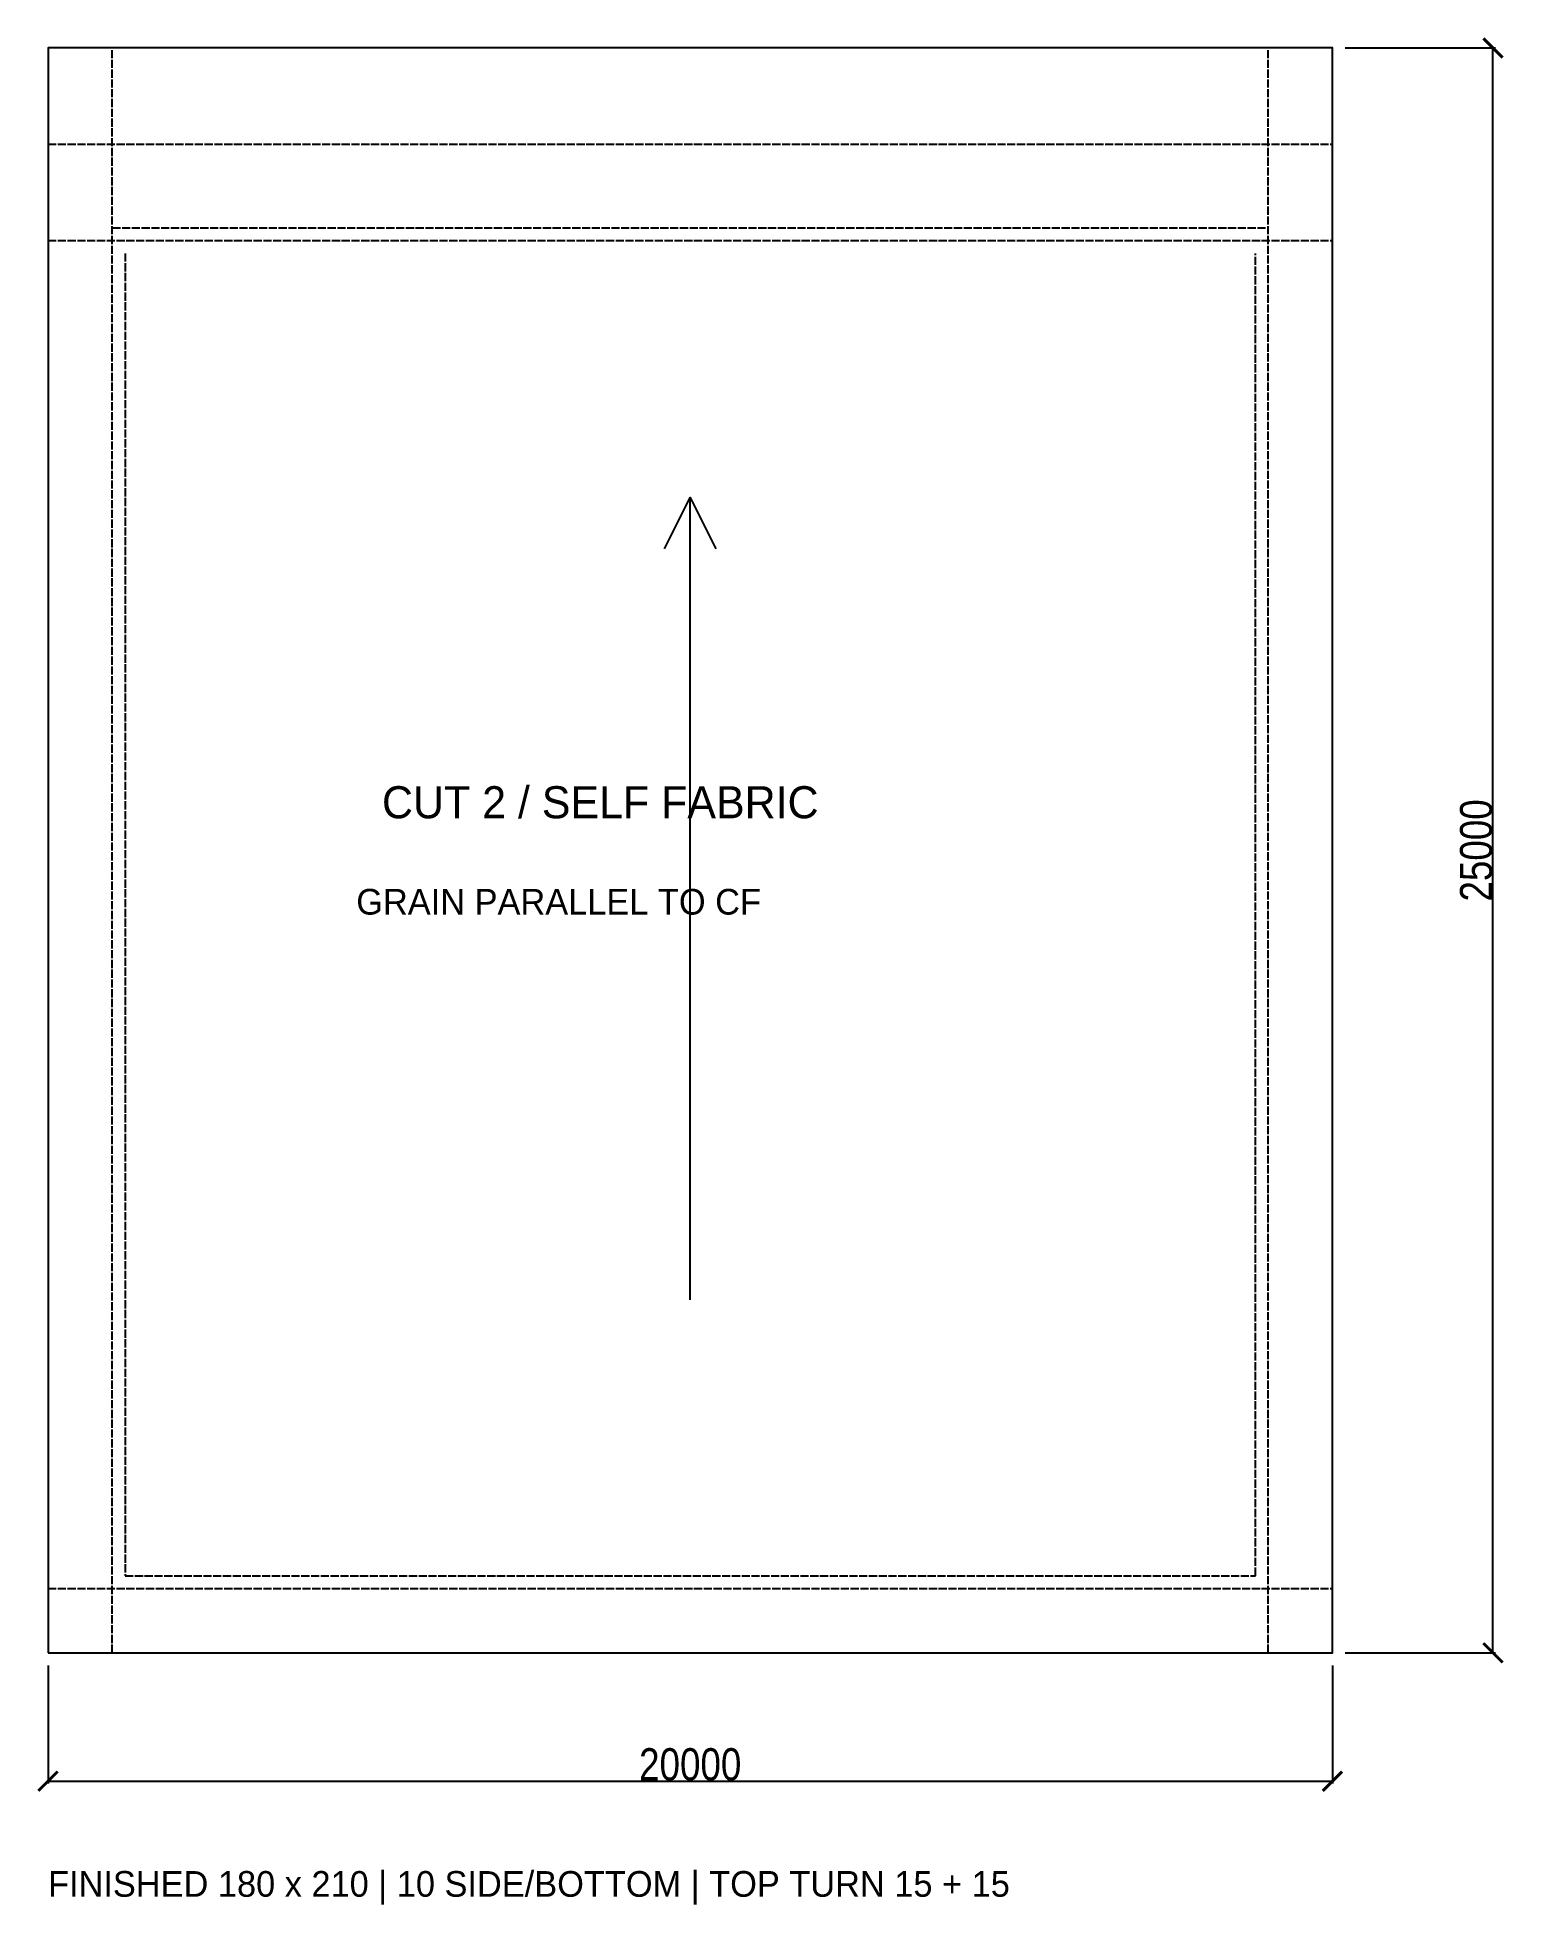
# Model space of a CAD drawing. Header units: millimetres. Extents: x -2 to 227, y -39 to 252.
import ezdxf

# ---------------------------------------------------------------- set-up
doc = ezdxf.new("R2010")
doc.units = ezdxf.units.MM
doc.linetypes.add('DASHED', pattern=[1.524, 1.27, -0.254])
for name, color, linetype in [('CUT', 1, 'CONTINUOUS'), ('DIMENSIONS', 2, 'CONTINUOUS'), ('FOLD', 4, 'DASHED'), ('GRAIN', 3, 'CONTINUOUS'), ('NOTES', 7, 'CONTINUOUS'), ('STITCH', 3, 'DASHED')]:
    doc.layers.add(name, color=color, linetype=linetype)
doc.styles.add('OpenSansCondensed-Light', font='OpenSansCondensed-Light.ttf')
doc.dimstyles.new('EZDXF', dxfattribs={"dimtxt": 0.25, "dimasz": 0.175, "dimexe": 0.375, "dimexo": 0.125, "dimgap": 0.1, "dimtad": 1, "dimlfac": 100, "dimzin": 12, "dimdsep": 46, "dimtxsty": 'OpenSansCondensed-Light', "dimblk": 'ARCHTICK', "dimcen": 2.5, "dimazin": 3, "dimtfac": 0.5, "dimtmove": 2, "dimatfit": 3})

# ---------------------------------------------------------------- blocks, each defined once
blk = doc.blocks.new('_ARCHTICK')
at = {"color": 0, "linetype": 'BYBLOCK', "const_width": 0.15}
blk.add_lwpolyline([(-0.5, -0.5), (0.5, 0.5)], dxfattribs=at)

msp = doc.modelspace()

# ---------------------------------------------------------------- linework, layer by layer
at = {"layer": 'CUT'}
msp.add_lwpolyline([(0, 0), (200, 0), (200, 250), (0, 250)], close=True, dxfattribs=at)
at = {"layer": 'FOLD'}
for p, q in [((10, 0), (10, 250)), ((190, 0), (190, 250)), ((0, 235), (200, 235)), ((0, 220), (200, 220)), ((0, 10), (200, 10))]:
    msp.add_line(p, q, dxfattribs=at)
at = {"layer": 'GRAIN'}
msp.add_line((100, 55), (100, 180), dxfattribs=at)
msp.add_lwpolyline([(96, 172), (100, 180), (104, 172)], dxfattribs=at)
at = {"layer": 'STITCH'}
msp.add_line((10, 222), (190, 222), dxfattribs=at)
msp.add_lwpolyline([(12, 218), (12, 12), (188, 12), (188, 218)], dxfattribs=at)

# ---------------------------------------------------------------- texts
at = {"layer": 'NOTES'}
for s, height, p in [('CUT 2 / SELF FABRIC', 5, (52, 130)), ('GRAIN PARALLEL TO CF', 4, (48, 115)), ('FINISHED 180 x 210 | 10 SIDE/BOTTOM | TOP TURN 15 + 15', 4, (0, -38))]:
    msp.add_text(s, height=height, dxfattribs=at).set_placement(p)

# ---------------------------------------------------------------- dimensions: what is measured, and where the dimension line sits
at = {"layer": 'DIMENSIONS'}
msp.add_linear_dim(base=(225, 0), p1=(200, 0), p2=(200, 250), angle=90, dimstyle='EZDXF', override={"dimtxt": 5, "dimasz": 3, "dimexo": 2}, dxfattribs=at).render()
msp.add_linear_dim(base=(0, -20), p1=(0, 0), p2=(200, 0), dimstyle='EZDXF', override={"dimtxt": 5, "dimasz": 3, "dimexo": 2}, dxfattribs=at).render()

doc.saveas('drawing.dxf')
